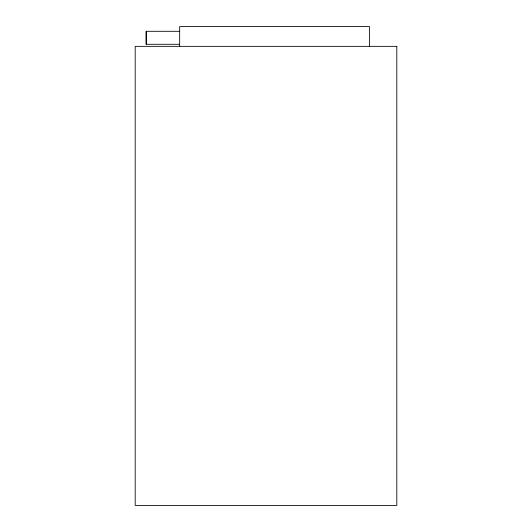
<?xml version="1.0" encoding="UTF-8"?>
<svg xmlns="http://www.w3.org/2000/svg" width="532" height="532" viewBox="0 0 532 532"><rect width="100%" height="100%" fill="white"/><g stroke="black" fill="none" stroke-linecap="round" stroke-linejoin="round"><path stroke-width="0.8" d="M179.67 31.302L146.074 31.302L146.074 44.289L179.67 44.289M369.534 46.344L369.534 26.6L179.67 26.6L179.67 46.344M146.327 31.302L146.327 44.289M396.806 46.344L135.195 46.344L135.195 505.4L396.806 505.4L396.806 46.344"/></g></svg>
